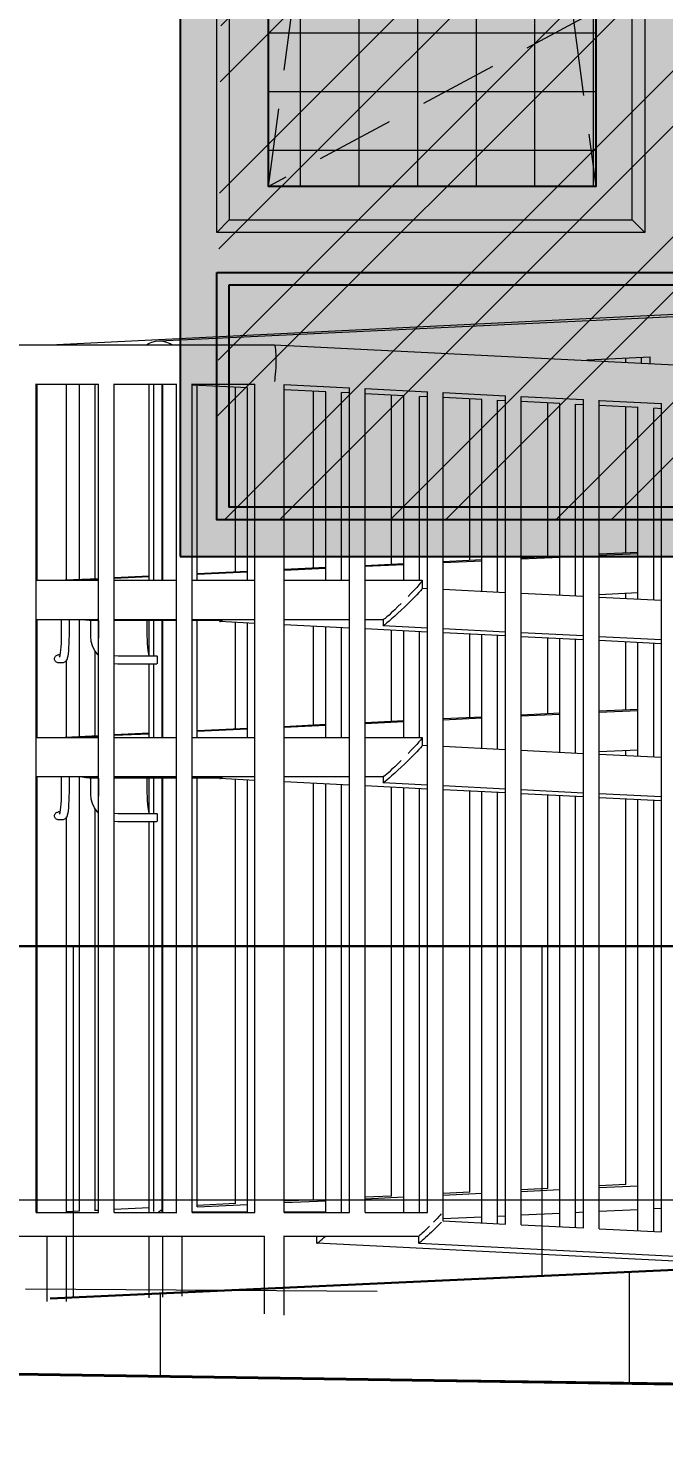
# Model space of a CAD drawing. Header units: millimetres. Extents: x -136099598 to 9192475, y 0 to 555997.
# Drawn here: x -326410 to -325597, y 288167 to 289979 of the extents above; entities that cross this region are included whole.
import ezdxf
from ezdxf import colors
from ezdxf.entities.mleader import LeaderData, LeaderLine
from ezdxf.math import Vec2, Vec3

# ---------------------------------------------------------------- set-up
doc = ezdxf.new("R2010")
doc.units = ezdxf.units.MM
doc.header["$MEASUREMENT"] = 0
doc.linetypes.add('ADSK_Скрыто', pattern=[6, 3, -3])
doc.linetypes.add('ADSK_Штриховая_ш2 п1', pattern=[3, 2, -1])
doc.layers.get('0').update_dxf_attribs({"color": 250, "lineweight": 9})
doc.layers.add('!_Окно_00_Штрих_Стекло', color=7, linetype='Continuous', lineweight=0, true_color=0x737373)
doc.layers.add('RAL 7016', color=7, linetype='Continuous', lineweight=0, true_color=0x383e42)
for name, color, linetype, lineweight in [('!_Цоколь', 7, 'Continuous', 0), ('_Скрыто_', 7, 'ADSK_Скрыто', 9), ('АР-Выноски', 5, 'Continuous', 5), ('АР_тонкая линия', 250, 'Continuous', 0), ('РАЗМЕРЫ ВНУТРЕННИЕ', 137, 'Continuous', 5), ('СТЕНЫ кирпич ЛИДЕР', 250, 'Continuous', 15)]:
    doc.layers.add(name, color=color, linetype=linetype, lineweight=lineweight)
for name, color, linetype in [('PDF _0', 7, 'Continuous'), ('PDF _PDF _0', 7, 'Continuous'), ('PDF _Текст', 7, 'Continuous'), ('Чертеж и Рисунок', 7, 'Continuous')]:
    doc.layers.add(name, color=color, linetype=linetype)
doc.styles.add('ICOCPEUR', font='isocpeur.ttf')

# ---------------------------------------------------------------- blocks, each defined once
blk = doc.blocks.new('A$C2df8baa9')
at = {"layer": '!_Окно_00_Штрих_Стекло'}
h = blk.add_hatch(color=256, dxfattribs=at)
h.dxf.hatch_style = 1
h.set_gradient(color1=(70, 92, 124), color2=(219, 225, 235), name='CURVED')
h.paths.add_polyline_path([(113, 2026.9), (532.1, 2026.9), (532.1, 473.5), (113, 473.5)])
h.paths.add_polyline_path([(1127.2, 2026.9), (708.1, 2026.9), (708.1, 473.5), (1127.2, 473.5)])
h.paths.add_polyline_path([(63, 347.5), (1177.2, 347.5), (1177.2, 63), (63, 63)])
at = {"layer": 'PDF _PDF _0', "lineweight": 0, "true_color": 0x636466}
h = blk.add_hatch(dxfattribs=at)
h.set_pattern_fill('ANSI32', color=251, scale=400)
h.set_pattern_definition([(45, (322825.64, -274423.18), (-106.066017, 106.066017), []), (45, (322896.35, -274423.18), (-106.066017, 106.066017), [])])
h.paths.add_polyline_path([(1193.2, 47), (1178, 2070.9), (63, 2069.9), (47, 47)])
h = blk.add_hatch(dxfattribs=at)
h.set_pattern_fill('ANSI37', color=251, scale=600, angle=135)
h.set_pattern_definition([(180, (113, 473.496), (-7e-15, -75), []), (270, (113, 473.496), (75, -1e-14), [])])
h.paths.add_polyline_path([(532.1, 473.5), (532.1, 2026.9), (113, 2025.9), (113, 473.5)])
at = {"layer": 'RAL 7016'}
h = blk.add_hatch(color=256, dxfattribs=at)
h.dxf.hatch_style = 1
h.paths.add_polyline_path([(0, 0), (1240.2, 0), (1240.2, 2139.9), (0, 2139.9)])
h.paths.add_polyline_path([(63, 347.5), (1177.2, 347.5), (1177.2, 63), (63, 63)], flags=16)
h.paths.add_polyline_path([(708.1, 2026.9), (1127.2, 2026.9), (1127.2, 473.5), (708.1, 473.5)], flags=16)
h.paths.add_polyline_path([(113, 2026.9), (532.1, 2026.9), (532.1, 473.5), (113, 473.5)], flags=16)
at = {"layer": 'PDF _0', "linetype": 'ADSK_Штриховая_ш2 п1', "lineweight": 0, "ltscale": 50}
for p, q in [((113, 473.5), (322.5, 2026.9)), ((322.5, 2026.9), (532.1, 473.5)), ((532.1, 697.5), (113, 473.5))]:
    blk.add_line(p, q, dxfattribs=at)
at = {"layer": 'PDF _Текст'}
for points in [[(0, 0), (1240.2, 0), (1240.2, 2139.9), (0, 2139.9)], [(113, 2026.9), (532.1, 2026.9), (532.1, 473.5), (113, 473.5)], [(47, 363.5), (1193.2, 363.5), (1193.2, 47), (47, 47)], [(63, 347.5), (1177.2, 347.5), (1177.2, 63), (63, 63)]]:
    blk.add_lwpolyline(points, close=True, dxfattribs=at)
at = {"layer": 'РАЗМЕРЫ ВНУТРЕННИЕ'}
for p, q in [((63, 430.5), (47, 414.5)), ((578.6, 430.5), (594.6, 414.5))]:
    blk.add_line(p, q, dxfattribs=at)
at = {"layer": 'РАЗМЕРЫ ВНУТРЕННИЕ', "color": 7}
blk.add_lwpolyline([(594.6, 414.5), (47, 414.5), (47, 2085.9), (594.6, 2085.9)], close=True, dxfattribs=at)
at = {"layer": 'РАЗМЕРЫ ВНУТРЕННИЕ'}
blk.add_lwpolyline([(63, 430.5), (578.6, 430.5), (578.6, 2069.9), (63, 2069.9)], close=True, dxfattribs=at)

msp = doc.modelspace()

# ---------------------------------------------------------------- hatches: boundary and pattern name
at = {"layer": '!_Цоколь', "lineweight": 0, "ltscale": 5, "true_color": 0x636466}
h = msp.add_hatch(dxfattribs=at)
h.set_pattern_fill('ANSI37', color=251, scale=4800, angle=45)
h.set_pattern_definition([(90, (541247.05, -120), (-600, 1e-13), []), (180, (541247.05, -120), (-2e-13, -600), [])])
h.paths.add_polyline_path([(-323279.2, 288804.9), (-328652, 288804.9), (-328652, 288291.7), (-328153.4, 288284.1), (-328152, 288359.9), (-326382.4, 288354.1), (-323276.4, 288497.7), (-323276.4, 288544.1)])
at = {"layer": '!_Цоколь', "lineweight": 0, "ltscale": 5, "true_color": 0xf1ece1}
h = msp.add_hatch(dxfattribs=at)
h.set_pattern_fill('ANSI37', color=254, scale=4800, angle=45)
h.set_pattern_definition([(90, (528758.5, 55.3), (-600, 1e-13), []), (180, (528758.5, 55.3), (-2e-13, -600), [])])
h.paths.add_polyline_path([(-322069.7, 288553.6), (-326287, 288358.5), (-328152.2, 288359.8), (-328153.3, 288284.1), (-326287, 288255.2), (-322070, 288201.1)])

# ---------------------------------------------------------------- linework, layer by layer
at = {"layer": '_Скрыто_', "color": 6, "ltscale": 150}
for points in [[(-356622.2, 288552.2), (-356622.2, 288552.2), (-350192, 288553.6), (-350192, 288804.9), (-320519.4, 288804.9), (-320519.5, 288553.5), (-310648.3, 288553.6), (-310648.3, 288804.5), (-294677, 288804.9), (-294677, 288553.6), (-281257, 288553.6), (-281257, 287753), (-281257, 287708.5), (-281257, 287380.4), (-302553.9, 288027), (-302564.4, 288225.7), (-350192.1, 288506), (-350192, 288243.6), (-356781.4, 288248.4), (-356782.1, 288553.6), (-356622.2, 288552.2)], [(-356795, 288245.2), (-350192, 288243.6), (-350191.6, 288503.5), (-328651.3, 288362.5), (-328652.4, 288291.8), (-322579.8, 288201.4), (-302564.4, 288225.7), (-302564.4, 288027.1), (-294677, 287913.4), (-294680.4, 287771.5), (-281257, 287443.6), (-281257, 285947), (-294677, 286299.2), (-294677, 286396.9), (-302397, 286511.1), (-302397, 286700.6), (-328812, 286645.1), (-328812, 286873.4), (-350145.2, 287071.4), (-350145.2, 286770.5), (-356624.6, 286742.5), (-356795, 286742.5), (-356795, 288245)]]:
    msp.add_lwpolyline(points, dxfattribs=at)
at = {"layer": 'АР_тонкая линия', "color": 3, "lineweight": 40, "ltscale": 100}
msp.add_line((-328652, 288291.7), (-322748.7, 288201.4), dxfattribs=at)
at = {"layer": 'СТЕНЫ кирпич ЛИДЕР', "lineweight": 30, "ltscale": 100}
for p, q in [((-328652, 288804.9), (-320519.4, 288804.9)), ((-326382.4, 288354.1), (-322660.7, 288526.2))]:
    msp.add_line(p, q, dxfattribs=at)
at = {"layer": 'Чертеж и Рисунок', "color": 0, "linetype": 'Continuous', "lineweight": 15}
for p, q in [((-322466.4, 289765.3), (-326373.7, 289574.5)), ((-326243, 289579.3), (-322335.6, 289765.3)), ((-327554.3, 289574.5), (-326095.6, 289574.5)), ((-326258.9, 289574.5), (-326256.6, 289576)), ((-326256.6, 289576), (-326252.3, 289577.8)), ((-326252.3, 289577.8), (-326247.7, 289579)), ((-326247.7, 289579), (-326243, 289579.3)), ((-326243, 289579.3), (-326238.2, 289579)), ((-326238.2, 289579), (-326233.5, 289577.8)), ((-326233.5, 289577.8), (-326229, 289576)), ((-326226.1, 289574.5), (-326229, 289576)), ((-326095.6, 289574.5), (-326095.1, 289574.1)), ((-326095.6, 289574.5), (-324272.2, 289482.8)), ((-326095.1, 289574.1), (-326094.7, 289572.9)), ((-326094.7, 289572.9), (-326094.3, 289571.1)), ((-326094.3, 289571.1), (-326094, 289568.6)), ((-326094, 289568.6), (-326093.8, 289565.5)), ((-326093.8, 289565.5), (-326093.6, 289561.9)), ((-326093.6, 289561.9), (-326093.5, 289557.9)), ((-326093.5, 289553.7), (-326093.6, 289549.3)), ((-326093.5, 289557.9), (-326093.5, 289553.7)), ((-325694.6, 289555.2), (-325614.7, 289559)), ((-325694.6, 289554.3), (-325694.6, 289555.4)), ((-325645.6, 289551.8), (-325645.6, 289557.6)), ((-325625.5, 289550.8), (-325625.5, 289558.5)), ((-325614.7, 289550.3), (-325614.7, 289559)), ((-326094.6, 289533.2), (-326095, 289530.1)), ((-326094.2, 289536.8), (-326094.6, 289533.2)), ((-326093.9, 289540.8), (-326094.2, 289536.8)), ((-326093.7, 289545), (-326093.9, 289540.8)), ((-326093.6, 289549.3), (-326093.7, 289545)), ((-326400.3, 288464.2), (-326400.3, 289524.4)), ((-326400.3, 289524.2), (-326320.4, 289524.2)), ((-326398.8, 289273.1), (-326398.8, 289524.2)), ((-326361.2, 289273.2), (-326361.2, 289524.2)), ((-326344.9, 289274), (-326344.9, 289524.2)), ((-326324.9, 289275), (-326324.9, 289524.2)), ((-326320.4, 288464.4), (-326320.4, 289524.2)), ((-326300.3, 288464.2), (-326300.3, 289524.4)), ((-326300.3, 289524.2), (-326220.4, 289524.2)), ((-326255.5, 289273.1), (-326255.5, 289524.2)), ((-326249.6, 289273.1), (-326249.6, 289524.2)), ((-326239.1, 289273.1), (-326239.1, 289524.2)), ((-326238.3, 289273.1), (-326238.3, 289524.2)), ((-326220.5, 288464.4), (-326220.5, 289524.2)), ((-326200.4, 288464.2), (-326200.4, 289524.4)), ((-326200.4, 289524.2), (-326120.5, 289524.2)), ((-326129.6, 289519.3), (-326200.4, 289522.9)), ((-326194.1, 289273.1), (-326194.1, 289522.6)), ((-326145.1, 289283.7), (-326145.1, 289520.1)), ((-326129.6, 289273.1), (-326129.6, 289519.3)), ((-326120.6, 288464.4), (-326120.6, 289524.2)), ((-326095, 289530.1), (-326095.4, 289527.6)), ((-326083, 288464.2), (-326083, 289523.7)), ((-326083, 289523.5), (-325999.4, 289519.3)), ((-326029.7, 289514.3), (-326083, 289517)), ((-326045.2, 289288.6), (-326045.2, 289515.1)), ((-326029.7, 289273.1), (-326029.7, 289514.3)), ((-325999.4, 288464.4), (-325999.4, 289519.3)), ((-325979.4, 288464.2), (-325979.4, 289518.5)), ((-325979.4, 289518.3), (-325899.5, 289514.3)), ((-325899.5, 288464.4), (-325899.5, 289514.3)), ((-326009.7, 289273.1), (-326009.7, 289513.4)), ((-325999.4, 289512.8), (-326009.7, 289513.3)), ((-325929.8, 289509.3), (-325979.4, 289511.8)), ((-325945.3, 289293.5), (-325945.3, 289510.1)), ((-325929.8, 289273.1), (-325929.8, 289509.3)), ((-325909.7, 289273.1), (-325909.7, 289508.4)), ((-325899.5, 289507.8), (-325909.7, 289508.3)), ((-325879.5, 288453.4), (-325879.5, 289513.5)), ((-325879.5, 289513.3), (-325799.6, 289509.3)), ((-325829.9, 289504.3), (-325879.5, 289506.8)), ((-325845.4, 289298.4), (-325845.4, 289505.1)), ((-325829.9, 289259.2), (-325829.9, 289504.3)), ((-325809.8, 289258.2), (-325809.8, 289503.4)), ((-325799.6, 289502.8), (-325809.8, 289503.3)), ((-325799.6, 288449.5), (-325799.6, 289509.3)), ((-325779.6, 288448.4), (-325779.6, 289508.4)), ((-325779.6, 289508.3), (-325699.7, 289504.3)), ((-325730, 289499.3), (-325779.6, 289501.7)), ((-325745.5, 289303.3), (-325745.5, 289500)), ((-325730, 289254.2), (-325730, 289499.3)), ((-325709.9, 289253.2), (-325709.9, 289498.4)), ((-325699.7, 289497.7), (-325709.9, 289498.2)), ((-325699.7, 288444.5), (-325699.7, 289504.3)), ((-325679.7, 288443.3), (-325679.7, 289503.4)), ((-325679.7, 289503.3), (-325599.8, 289499.2)), ((-325630, 289494.2), (-325679.7, 289496.7)), ((-325599.8, 288439.5), (-325599.8, 289499.2)), ((-325645.6, 289308.1), (-325645.6, 289495)), ((-325630.1, 289249.2), (-325630.1, 289494.2)), ((-325610, 289248.1), (-325610, 289493.3)), ((-325599.8, 289492.7), (-325610, 289493.2)), ((-325829.9, 289299.1), (-325879.5, 289296.7)), ((-325879.5, 289295.8), (-325829.9, 289298.1)), ((-325730, 289304), (-325779.6, 289301.6)), ((-325779.6, 289300.5), (-325730, 289302.9)), ((-325630.1, 289308.9), (-325679.7, 289306.5)), ((-325679.7, 289305.3), (-325630.1, 289307.6)), ((-326255.5, 289278.3), (-326300.3, 289276.2)), ((-326129.6, 289284.5), (-326194.1, 289281.3)), ((-326194.1, 289280.8), (-326129.6, 289283.9)), ((-326029.7, 289289.4), (-326083, 289286.8)), ((-326083, 289286.1), (-326029.7, 289288.6)), ((-325929.8, 289294.3), (-325979.4, 289291.8)), ((-325979.4, 289291), (-325929.8, 289293.4)), ((-326400.3, 289273.1), (-326320.4, 289273.1)), ((-326320.4, 289275.2), (-326363.2, 289273.1)), ((-326354.9, 289273.1), (-326353.4, 289273.2)), ((-326353.4, 289273.2), (-326320.4, 289274.8)), ((-326334.3, 289273.2), (-326353.4, 289273.2)), ((-326335.7, 289273.1), (-326334.3, 289273.2)), ((-326334.3, 289273.2), (-326332.9, 289273.1)), ((-326300.3, 289275.7), (-326255.5, 289277.9)), ((-326300.3, 289273.1), (-326220.5, 289273.1)), ((-326200.4, 289273.1), (-326120.6, 289273.1)), ((-326083, 289273.1), (-325999.4, 289273.1)), ((-325979.4, 289273.1), (-325906.2, 289273.1)), ((-325916.5, 289260.5), (-325920.2, 289256.6)), ((-325913.2, 289264.1), (-325916.5, 289260.5)), ((-325910.4, 289267.2), (-325913.2, 289264.1)), ((-325908.3, 289269.7), (-325910.4, 289267.2)), ((-325906.8, 289271.6), (-325908.3, 289269.7)), ((-325906.8, 289261.6), (-325908.3, 289259.8)), ((-325906.2, 289272.7), (-325906.8, 289271.6)), ((-325906.2, 289262.7), (-325906.8, 289261.6)), ((-325906.2, 289273.1), (-325906.2, 289272.7)), ((-325906.2, 289272.7), (-325906.2, 289262.7)), ((-325906.2, 289263), (-325899.5, 289262.7)), ((-325879.5, 289261.7), (-325799.6, 289257.7)), ((-325933, 289243.6), (-325937.3, 289239.4)), ((-325924.3, 289243.3), (-325928.6, 289239.1)), ((-325920.2, 289256.6), (-325924.3, 289252.3)), ((-325920.2, 289247.3), (-325924.3, 289243.3)), ((-325916.5, 289251.1), (-325920.2, 289247.3)), ((-325913.2, 289254.5), (-325916.5, 289251.1)), ((-325910.4, 289257.4), (-325913.2, 289254.5)), ((-325908.3, 289259.8), (-325910.4, 289257.4)), ((-325779.6, 289256.7), (-325699.7, 289252.7)), ((-325679.7, 289255), (-325630.1, 289257.4)), ((-325679.7, 289251.6), (-325599.8, 289247.6)), ((-325645.6, 289249.9), (-325645.6, 289256.6)), ((-325953.8, 289224.4), (-325955.4, 289223.2)), ((-325951.5, 289226.2), (-325953.8, 289224.4)), ((-325948.7, 289228.7), (-325951.5, 289226.2)), ((-325945.3, 289231.8), (-325948.7, 289228.7)), ((-325941.4, 289235.4), (-325945.3, 289231.8)), ((-325941.4, 289227.2), (-325945.3, 289223.8)), ((-325937.3, 289239.4), (-325941.4, 289235.4)), ((-325937.3, 289231), (-325941.4, 289227.2)), ((-325933, 289235), (-325937.3, 289231)), ((-325928.6, 289239.1), (-325933, 289235)), ((-326400.3, 289222.9), (-326320.4, 289222.9)), ((-326398.8, 289072.2), (-326398.8, 289222.9)), ((-326368.3, 289222.9), (-326368.3, 289202.8)), ((-326358.2, 289222.9), (-326358.2, 289202.7)), ((-326344.9, 289073.1), (-326344.9, 289222.9)), ((-326336.6, 289222), (-326339.7, 289222.9)), ((-326332.2, 289221.6), (-326336.6, 289222)), ((-326330.7, 289221.6), (-326332.2, 289221.6)), ((-326330.7, 289221.6), (-326330.7, 289201.3)), ((-326330.5, 289221.6), (-326330.6, 289221.6)), ((-326330.2, 289221.6), (-326330.5, 289221.6)), ((-326329.7, 289221.6), (-326330.2, 289221.6)), ((-326329.1, 289221.6), (-326329.7, 289221.6)), ((-326328.5, 289221.6), (-326329.1, 289221.6)), ((-326327.7, 289221.6), (-326328.5, 289221.6)), ((-326326.9, 289221.6), (-326327.7, 289221.6)), ((-326326, 289221.6), (-326326.9, 289221.6)), ((-326325.1, 289221.6), (-326326, 289221.6)), ((-326320.4, 289221.6), (-326325.1, 289221.6)), ((-326320.4, 289222.4), (-326321.8, 289222.9)), ((-326320.6, 289221.6), (-326320.6, 289201.8)), ((-326300.3, 289222.9), (-326220.5, 289222.9)), ((-326220.5, 289221.6), (-326300.3, 289221.6)), ((-326258.5, 289221.6), (-326258.5, 289207.5)), ((-326258.5, 289207.5), (-326258.4, 289202.2)), ((-326255.5, 289176.4), (-326255.5, 289221.6)), ((-326249.6, 289176.4), (-326249.6, 289221.6)), ((-326239.1, 289072.2), (-326239.1, 289221.6)), ((-326238.3, 289072.2), (-326238.3, 289221.6)), ((-326200.4, 289222.9), (-326120.6, 289222.9)), ((-326165.3, 289221.6), (-326200.4, 289221.6)), ((-326194.1, 289072.2), (-326194.1, 289221.6)), ((-326165.4, 289220.6), (-326165.4, 289221.6)), ((-326165.4, 289220.6), (-326165.3, 289220.3)), ((-326165.3, 289221.6), (-326164.5, 289222)), ((-326165.3, 289220.3), (-326164.5, 289220.6)), ((-326120.6, 289218), (-326165.3, 289220.3)), ((-326164.5, 289222), (-326163.3, 289222.9)), ((-326164.5, 289220.6), (-326162.9, 289221.7)), ((-326162.9, 289221.7), (-326161.4, 289222.9)), ((-326145.1, 289082.8), (-326145.1, 289219.3)), ((-326129.6, 289072.2), (-326129.6, 289218.5)), ((-326083, 289222.9), (-325999.4, 289222.9)), ((-325999.4, 289211.9), (-326083, 289216.1)), ((-326045.2, 289087.7), (-326045.2, 289214.2)), ((-326029.7, 289072.2), (-326029.7, 289213.5)), ((-326009.7, 289072.2), (-326009.7, 289212.5)), ((-325979.4, 289222.9), (-325956.2, 289222.9)), ((-325899.5, 289206.9), (-325979.4, 289210.9)), ((-325956.3, 289222.9), (-325956.3, 289215.6)), ((-325956.2, 289215.3), (-325956.3, 289215.6)), ((-325955.4, 289223.2), (-325956.2, 289222.9)), ((-325955.4, 289215.6), (-325956.2, 289215.3)), ((-325956.2, 289215.3), (-325899.5, 289212.4)), ((-325953.8, 289216.7), (-325955.4, 289215.6)), ((-325951.5, 289218.5), (-325953.8, 289216.7)), ((-325948.7, 289220.8), (-325951.5, 289218.5)), ((-325945.3, 289223.8), (-325948.7, 289220.8)), ((-325945.3, 289092.6), (-325945.3, 289209.2)), ((-325929.8, 289072.2), (-325929.8, 289208.4)), ((-325909.7, 289072.2), (-325909.7, 289207.4)), ((-325879.5, 289211.4), (-325799.6, 289207.4)), ((-325799.6, 289201.9), (-325879.5, 289205.9)), ((-325779.6, 289206.4), (-325699.7, 289202.4)), ((-326368.7, 289188.1), (-326369, 289183.9)), ((-326368.4, 289192.8), (-326368.7, 289188.1)), ((-326368.3, 289197.7), (-326368.4, 289192.8)), ((-326368.3, 289202.8), (-326368.3, 289197.7)), ((-326358.4, 289192.2), (-326358.7, 289187.3)), ((-326358.3, 289197.4), (-326358.4, 289192.2)), ((-326358.2, 289202.7), (-326358.3, 289197.4)), ((-326330.7, 289201.3), (-326330.2, 289195.4)), ((-326330.2, 289195.4), (-326328.6, 289189.5)), ((-326328.6, 289189.5), (-326326, 289184)), ((-326320.6, 289201.8), (-326320.4, 289198.9)), ((-326258.4, 289202.2), (-326258.3, 289197)), ((-326258.3, 289197), (-326258, 289192.1)), ((-326258, 289192.1), (-326257.7, 289187.6)), ((-325845.4, 289097.5), (-325845.4, 289204.2)), ((-325829.9, 289058.3), (-325829.9, 289203.4)), ((-325809.8, 289057.3), (-325809.8, 289202.4)), ((-325699.7, 289196.9), (-325779.6, 289200.9)), ((-325745.5, 289102.3), (-325745.5, 289199.2)), ((-325730, 289053.3), (-325730, 289198.4)), ((-325709.9, 289052.2), (-325709.9, 289197.4)), ((-325679.7, 289201.4), (-325599.8, 289197.3)), ((-325599.8, 289191.8), (-325679.7, 289195.9)), ((-325645.6, 289107.2), (-325645.6, 289194.1)), ((-325630.1, 289048.2), (-325630.1, 289193.4)), ((-325610, 289047.2), (-325610, 289192.4)), ((-326376.6, 289173.5), (-326376.3, 289174.3)), ((-326376.6, 289172.6), (-326376.6, 289173.5)), ((-326376.6, 289171.7), (-326376.6, 289172.6)), ((-326376.3, 289170.9), (-326376.6, 289171.7)), ((-326376.3, 289174.3), (-326376, 289175.1)), ((-326376, 289170.1), (-326376.3, 289170.9)), ((-326376, 289175.1), (-326375.5, 289175.9)), ((-326375.5, 289169.4), (-326376, 289170.1)), ((-326375.5, 289175.9), (-326374.9, 289176.5)), ((-326374.9, 289176.5), (-326374.1, 289177)), ((-326374.1, 289177), (-326373.4, 289177.3)), ((-326373.4, 289177.3), (-326372.5, 289177.6)), ((-326372.5, 289177.6), (-326371.6, 289177.6)), ((-326369.8, 289177.6), (-326371.6, 289177.6)), ((-326370.1, 289176), (-326370.6, 289174.8)), ((-326369.8, 289177.4), (-326370.3, 289175.3)), ((-326369.3, 289180.3), (-326369.8, 289177.4)), ((-326369, 289183.9), (-326369.3, 289180.3)), ((-326362, 289169.9), (-326362.6, 289169.3)), ((-326361.5, 289170.6), (-326362, 289169.9)), ((-326361.1, 289171.4), (-326361.5, 289170.6)), ((-326361.2, 289072.3), (-326361.2, 289171.2)), ((-326360.6, 289172.8), (-326361.1, 289171.4)), ((-326360.4, 289173.6), (-326360.6, 289172.8)), ((-326359.9, 289175.9), (-326360.4, 289173.6)), ((-326359.4, 289179), (-326359.9, 289175.9)), ((-326359, 289182.8), (-326359.4, 289179)), ((-326358.7, 289187.3), (-326359, 289182.8)), ((-326326, 289183.9), (-326322.5, 289178.9)), ((-326324.9, 289074), (-326324.9, 289182.4)), ((-326322.5, 289178.9), (-326320.4, 289176.8)), ((-326300.3, 289176.9), (-326300, 289176.8)), ((-326300, 289176.8), (-326295.5, 289176.4)), ((-326295.5, 289176.4), (-326245.7, 289176.4)), ((-326257.7, 289187.6), (-326257.3, 289183.8)), ((-326257.3, 289183.8), (-326256.9, 289180.7)), ((-326256.9, 289180.7), (-326256.3, 289178.4)), ((-326256.3, 289178.4), (-326256.2, 289177.6)), ((-326256.2, 289177.6), (-326255.7, 289176.4)), ((-326245.7, 289176.4), (-326245.6, 289176.3)), ((-326245.6, 289176.3), (-326245.5, 289176.1)), ((-326245.5, 289176.1), (-326245.5, 289175.8)), ((-326245.5, 289175.8), (-326245.4, 289175.2)), ((-326245.4, 289175.2), (-326245.3, 289174.6)), ((-326245.3, 289174.6), (-326245.3, 289173.9)), ((-326245.3, 289173.9), (-326245.2, 289173.1)), ((-326245.2, 289169.7), (-326245.3, 289168.9)), ((-326245.2, 289173.1), (-326245.2, 289172.3)), ((-326245.2, 289172.3), (-326245.2, 289171.4)), ((-326245.2, 289171.4), (-326245.2, 289170.5)), ((-326245.2, 289170.5), (-326245.2, 289169.7)), ((-326374.9, 289168.8), (-326375.5, 289169.4)), ((-326374.1, 289168.3), (-326374.9, 289168.8)), ((-326373.4, 289167.9), (-326374.1, 289168.3)), ((-326372.5, 289167.7), (-326373.4, 289167.9)), ((-326371.6, 289167.6), (-326372.5, 289167.7)), ((-326366.4, 289167.6), (-326371.6, 289167.6)), ((-326365.5, 289167.7), (-326366.4, 289167.6)), ((-326364.7, 289167.9), (-326365.5, 289167.7)), ((-326363.9, 289168.3), (-326364.7, 289167.9)), ((-326363.2, 289168.8), (-326363.9, 289168.3)), ((-326362.6, 289169.3), (-326363.2, 289168.8)), ((-326300.3, 289166.8), (-326295.9, 289166.4)), ((-326295.9, 289166.4), (-326245.7, 289166.4)), ((-326255.5, 289072.2), (-326255.5, 289166.4)), ((-326249.6, 289072.2), (-326249.6, 289166.4)), ((-326245.6, 289166.5), (-326245.7, 289166.4)), ((-326245.5, 289166.7), (-326245.6, 289166.5)), ((-326245.4, 289167.6), (-326245.5, 289167.1)), ((-326245.5, 289167.1), (-326245.5, 289166.7)), ((-326245.3, 289168.2), (-326245.4, 289167.6)), ((-326245.3, 289168.9), (-326245.3, 289168.2)), ((-325829.9, 289098.2), (-325879.5, 289095.8)), ((-325879.5, 289094.8), (-325829.9, 289097.2)), ((-325730, 289103.1), (-325779.6, 289100.7)), ((-325779.6, 289099.6), (-325730, 289102)), ((-325630.1, 289108), (-325679.7, 289105.6)), ((-325679.7, 289104.4), (-325630.1, 289106.7)), ((-326129.6, 289083.6), (-326194.1, 289080.4)), ((-326194.1, 289079.9), (-326129.6, 289082.9)), ((-326029.7, 289088.5), (-326083, 289085.8)), ((-326083, 289085.2), (-326029.7, 289087.7)), ((-325929.8, 289093.3), (-325979.4, 289090.9)), ((-325979.4, 289090.1), (-325929.8, 289092.4)), ((-326400.3, 289072.2), (-326320.4, 289072.2)), ((-326320.4, 289074.3), (-326363.2, 289072.2)), ((-326354.9, 289072.2), (-326353.4, 289072.3)), ((-326353.4, 289072.3), (-326320.4, 289073.9)), ((-326334.3, 289072.3), (-326353.4, 289072.3)), ((-326335.7, 289072.2), (-326334.3, 289072.3)), ((-326334.3, 289072.3), (-326332.9, 289072.2)), ((-326255.5, 289077.4), (-326300.3, 289075.2)), ((-326300.3, 289074.8), (-326255.5, 289076.9)), ((-326300.3, 289072.2), (-326220.5, 289072.2)), ((-326200.4, 289072.2), (-326120.6, 289072.2)), ((-326083, 289072.2), (-325999.4, 289072.2)), ((-325979.4, 289072.2), (-325906.2, 289072.2)), ((-325913.2, 289063.2), (-325916.5, 289059.6)), ((-325910.4, 289066.3), (-325913.2, 289063.2)), ((-325908.3, 289068.8), (-325910.4, 289066.3)), ((-325906.8, 289070.6), (-325908.3, 289068.8)), ((-325906.2, 289071.8), (-325906.8, 289070.6)), ((-325906.2, 289061.8), (-325906.8, 289060.7)), ((-325906.2, 289072.2), (-325906.2, 289071.8)), ((-325906.2, 289071.8), (-325906.2, 289061.8)), ((-325906.2, 289062.1), (-325899.5, 289061.8)), ((-325920.2, 289055.6), (-325924.3, 289051.4)), ((-325920.2, 289046.4), (-325924.3, 289042.4)), ((-325916.5, 289059.6), (-325920.2, 289055.6)), ((-325916.5, 289050.2), (-325920.2, 289046.4)), ((-325913.2, 289053.6), (-325916.5, 289050.2)), ((-325910.4, 289056.5), (-325913.2, 289053.6)), ((-325908.3, 289058.9), (-325910.4, 289056.5)), ((-325906.8, 289060.7), (-325908.3, 289058.9)), ((-325879.5, 289060.8), (-325799.6, 289056.8)), ((-325779.6, 289055.7), (-325699.7, 289051.7)), ((-325679.7, 289054.1), (-325630.1, 289056.4)), ((-325679.7, 289050.7), (-325599.8, 289046.7)), ((-325645.6, 289049), (-325645.6, 289055.7)), ((-325951.5, 289025.3), (-325953.8, 289023.4)), ((-325948.7, 289027.8), (-325951.5, 289025.3)), ((-325945.3, 289030.9), (-325948.7, 289027.8)), ((-325941.4, 289034.5), (-325945.3, 289030.9)), ((-325941.4, 289026.3), (-325945.3, 289022.9)), ((-325937.3, 289038.5), (-325941.4, 289034.5)), ((-325937.3, 289030.1), (-325941.4, 289026.3)), ((-325933, 289042.7), (-325937.3, 289038.5)), ((-325933, 289034.1), (-325937.3, 289030.1)), ((-325928.6, 289038.2), (-325933, 289034.1)), ((-325924.3, 289042.4), (-325928.6, 289038.2)), ((-326400.3, 289021.9), (-326320.4, 289021.9)), ((-326398.8, 288464.4), (-326398.8, 289021.9)), ((-326368.3, 289021.9), (-326368.3, 289001.9)), ((-326358.2, 289021.9), (-326358.2, 289001.8)), ((-326344.9, 288465.8), (-326344.9, 289021.9)), ((-326340.8, 289021.4), (-326341.9, 289021.9)), ((-326336.6, 289020.3), (-326340.8, 289021.4)), ((-326332.2, 289019.9), (-326336.6, 289020.3)), ((-326330.7, 289019.9), (-326332.2, 289019.9)), ((-326330.7, 289019.9), (-326330.7, 288999.6)), ((-326330.5, 289019.9), (-326330.6, 289019.9)), ((-326330.2, 289019.9), (-326330.5, 289019.9)), ((-326329.7, 289019.9), (-326330.2, 289019.9)), ((-326329.1, 289019.9), (-326329.7, 289019.9)), ((-326328.5, 289019.9), (-326329.1, 289019.9)), ((-326327.7, 289019.9), (-326328.5, 289019.9)), ((-326326.9, 289019.9), (-326327.7, 289019.9)), ((-326326, 289019.9), (-326326.9, 289019.9)), ((-326325.1, 289019.9), (-326326, 289019.9)), ((-326320.4, 289019.9), (-326325.1, 289019.9)), ((-326322.8, 289021.4), (-326323.8, 289021.9)), ((-326320.4, 289020.7), (-326322.8, 289021.4)), ((-326320.6, 289019.9), (-326320.6, 289000)), ((-326300.3, 289021.9), (-326220.5, 289021.9)), ((-326220.5, 289019.9), (-326300.3, 289019.9)), ((-326258.5, 289019.9), (-326258.5, 289006.6)), ((-326258.5, 289006.6), (-326258.4, 289001.3)), ((-326255.5, 288974.7), (-326255.5, 289019.9)), ((-326249.6, 288974.7), (-326249.6, 289019.9)), ((-326239.1, 288464.4), (-326239.1, 289019.9)), ((-326238.3, 288464.4), (-326238.3, 289019.9)), ((-326200.4, 289021.9), (-326120.6, 289021.9)), ((-326165.3, 289019.9), (-326200.4, 289019.9)), ((-326194.1, 288471.4), (-326194.1, 289019.9)), ((-326165.4, 289019.7), (-326165.4, 289019.9)), ((-326165.4, 289019.7), (-326165.3, 289019.4)), ((-326165.3, 289019.9), (-326164.5, 289020.3)), ((-326165.3, 289019.4), (-326164.5, 289019.7)), ((-326120.6, 289017.1), (-326165.3, 289019.4)), ((-326164.5, 289020.3), (-326162.9, 289021.4)), ((-326164.5, 289019.7), (-326162.9, 289020.8)), ((-326162.9, 289021.4), (-326162.3, 289021.9)), ((-326162.9, 289020.8), (-326161.4, 289021.9)), ((-326145.1, 288475.6), (-326145.1, 289018.3)), ((-326129.6, 288464.7), (-326129.6, 289017.6)), ((-326083, 289021.9), (-325999.4, 289021.9)), ((-325999.4, 289011), (-326083, 289015.2)), ((-326045.2, 288480.4), (-326045.2, 289013.3)), ((-326029.7, 288464.7), (-326029.7, 289012.5)), ((-326009.7, 288464.4), (-326009.7, 289011.5)), ((-325979.4, 289021.9), (-325956.2, 289021.9)), ((-325899.5, 289006), (-325979.4, 289010)), ((-325956.3, 289021.9), (-325956.3, 289014.7)), ((-325956.2, 289014.3), (-325956.3, 289014.7)), ((-325955.4, 289022.3), (-325956.2, 289021.9)), ((-325955.4, 289014.7), (-325956.2, 289014.3)), ((-325956.2, 289014.3), (-325899.5, 289011.5)), ((-325953.8, 289023.4), (-325955.4, 289022.3)), ((-325953.8, 289015.8), (-325955.4, 289014.7)), ((-325951.5, 289017.5), (-325953.8, 289015.8)), ((-325948.7, 289019.9), (-325951.5, 289017.5)), ((-325945.3, 289022.9), (-325948.7, 289019.9)), ((-325945.3, 288485.3), (-325945.3, 289008.3)), ((-325929.8, 288464.4), (-325929.8, 289007.5)), ((-325909.7, 288464.4), (-325909.7, 289006.5)), ((-325879.5, 289010.5), (-325799.6, 289006.5)), ((-326368.4, 288991.8), (-326368.7, 288987.2)), ((-326368.3, 288996.8), (-326368.4, 288991.8)), ((-326368.3, 289001.9), (-326368.3, 288996.8)), ((-326358.4, 288991.2), (-326358.7, 288986.3)), ((-326358.3, 288996.5), (-326358.4, 288991.2)), ((-326358.2, 289001.8), (-326358.3, 288996.5)), ((-326330.7, 288999.6), (-326330.2, 288993.7)), ((-326330.2, 288993.7), (-326328.6, 288987.8)), ((-326320.6, 289000), (-326320.4, 288997.1)), ((-326258.4, 289001.3), (-326258.3, 288996.1)), ((-326258.3, 288996.1), (-326258, 288991.2)), ((-326258, 288991.2), (-326257.7, 288986.7)), ((-325799.6, 289001), (-325879.5, 289005)), ((-325845.4, 288490.2), (-325845.4, 289003.3)), ((-325829.9, 288451), (-325829.9, 289002.5)), ((-325809.8, 288450), (-325809.8, 289001.5)), ((-325779.6, 289005.5), (-325699.7, 289001.4)), ((-325699.7, 288995.9), (-325779.6, 289000)), ((-325745.5, 288495.1), (-325745.5, 288998.3)), ((-325730, 288446), (-325730, 288997.5)), ((-325709.9, 288445), (-325709.9, 288996.5)), ((-325679.7, 289000.4), (-325599.8, 288996.4)), ((-325599.8, 288990.9), (-325679.7, 288994.9)), ((-325645.6, 288500), (-325645.6, 288993.2)), ((-325630.1, 288441), (-325630.1, 288992.4)), ((-325610, 288440), (-325610, 288991.4)), ((-326376.6, 288972.6), (-326376.3, 288973.4)), ((-326376.6, 288971.7), (-326376.6, 288972.6)), ((-326376.6, 288970.8), (-326376.6, 288971.7)), ((-326376.3, 288970), (-326376.6, 288970.8)), ((-326376.3, 288973.4), (-326376, 288974.2)), ((-326376, 288974.2), (-326375.5, 288974.9)), ((-326375.5, 288974.9), (-326374.9, 288975.5)), ((-326374.9, 288975.5), (-326374.1, 288976.1)), ((-326374.1, 288976.1), (-326373.4, 288976.4)), ((-326373.4, 288976.4), (-326372.5, 288976.6)), ((-326372.5, 288976.6), (-326371.6, 288976.7)), ((-326369.8, 288976.7), (-326371.6, 288976.7)), ((-326370.1, 288975), (-326370.6, 288973.9)), ((-326369.8, 288976.5), (-326370.3, 288974.3)), ((-326369.3, 288979.4), (-326369.8, 288976.5)), ((-326369, 288983), (-326369.3, 288979.4)), ((-326368.7, 288987.2), (-326369, 288983)), ((-326361.1, 288970.5), (-326361.5, 288969.7)), ((-326361.2, 288464.8), (-326361.2, 288970.3)), ((-326360.6, 288971.9), (-326361.1, 288970.5)), ((-326360.4, 288972.7), (-326360.6, 288971.9)), ((-326359.9, 288975), (-326360.4, 288972.7)), ((-326359.4, 288978.1), (-326359.9, 288975)), ((-326359, 288981.9), (-326359.4, 288978.1)), ((-326358.7, 288986.3), (-326359, 288981.9)), ((-326328.6, 288987.8), (-326326, 288982.3)), ((-326326, 288982.2), (-326322.5, 288977.2)), ((-326324.9, 288466.6), (-326324.9, 288980.7)), ((-326322.5, 288977.2), (-326320.4, 288975.1)), ((-326300.3, 288975.2), (-326300, 288975.1)), ((-326300, 288975.1), (-326295.5, 288974.7)), ((-326295.5, 288974.7), (-326245.7, 288974.7)), ((-326257.7, 288986.7), (-326257.3, 288982.9)), ((-326257.3, 288982.9), (-326256.9, 288979.8)), ((-326256.9, 288979.8), (-326256.3, 288977.5)), ((-326256.3, 288977.5), (-326256.2, 288976.7)), ((-326256.2, 288976.7), (-326255.6, 288975.3)), ((-326255.6, 288975.3), (-326255.5, 288975.1)), ((-326245.7, 288974.7), (-326245.6, 288974.6)), ((-326245.6, 288974.6), (-326245.5, 288974.4)), ((-326245.5, 288974.4), (-326245.5, 288974)), ((-326245.5, 288974), (-326245.4, 288973.5)), ((-326245.4, 288973.5), (-326245.3, 288972.9)), ((-326245.3, 288972.9), (-326245.3, 288972.2)), ((-326245.3, 288972.2), (-326245.2, 288971.4)), ((-326245.2, 288971.4), (-326245.2, 288970.5)), ((-326245.2, 288970.5), (-326245.2, 288969.7)), ((-326376, 288969.2), (-326376.3, 288970)), ((-326375.5, 288968.5), (-326376, 288969.2)), ((-326374.9, 288967.9), (-326375.5, 288968.5)), ((-326374.1, 288967.4), (-326374.9, 288967.9)), ((-326373.4, 288967), (-326374.1, 288967.4)), ((-326372.5, 288966.8), (-326373.4, 288967)), ((-326371.6, 288966.7), (-326372.5, 288966.8)), ((-326366.4, 288966.7), (-326371.6, 288966.7)), ((-326365.5, 288966.8), (-326366.4, 288966.7)), ((-326364.7, 288967), (-326365.5, 288966.8)), ((-326363.9, 288967.4), (-326364.7, 288967)), ((-326363.2, 288967.9), (-326363.9, 288967.4)), ((-326362.6, 288968.4), (-326363.2, 288967.9)), ((-326362, 288969), (-326362.6, 288968.4)), ((-326361.5, 288969.7), (-326362, 288969)), ((-326300.3, 288965), (-326295.9, 288964.6)), ((-326295.9, 288964.6), (-326245.7, 288964.6)), ((-326255.5, 288464.4), (-326255.5, 288964.6)), ((-326249.6, 288465.7), (-326249.6, 288964.6)), ((-326245.6, 288964.7), (-326245.7, 288964.6)), ((-326245.5, 288964.9), (-326245.6, 288964.7)), ((-326245.4, 288965.8), (-326245.5, 288965.3)), ((-326245.5, 288965.3), (-326245.5, 288964.9)), ((-326245.3, 288966.4), (-326245.4, 288965.8)), ((-326245.2, 288967.9), (-326245.3, 288967.2)), ((-326245.3, 288967.2), (-326245.3, 288966.4)), ((-326245.2, 288969.7), (-326245.2, 288968.8)), ((-326245.2, 288968.8), (-326245.2, 288967.9)), ((-325645.5, 288500), (-325679.7, 288498.3)), ((-325945.3, 288485.3), (-325979.4, 288483.7)), ((-325979.4, 288481.8), (-325929.8, 288484.2)), ((-325845.4, 288490.2), (-325879.5, 288488.5)), ((-325879.5, 288486.6), (-325829.9, 288488.9)), ((-325745.4, 288495.1), (-325779.6, 288493.4)), ((-325779.6, 288491.3), (-325730, 288493.7)), ((-325679.7, 288496.1), (-325630.1, 288498.4)), ((-326400.3, 288464.4), (-326320.4, 288464.4)), ((-326344.9, 288465.8), (-326361.2, 288465)), ((-326320.4, 288467), (-326324.9, 288466.8)), ((-326255.5, 288470.2), (-326300.3, 288468)), ((-326300.3, 288464.4), (-326220.4, 288464.4)), ((-326244.3, 288464.4), (-326242.8, 288465.7)), ((-326242.8, 288465.7), (-326240.5, 288467.2)), ((-326240.5, 288467.2), (-326239.1, 288467.8)), ((-326129.6, 288464.7), (-326200.4, 288464.7)), ((-326200.4, 288464.4), (-326120.5, 288464.4)), ((-326145.1, 288475.6), (-326194.1, 288473.2)), ((-326194.1, 288471.6), (-326129.6, 288474.7)), ((-326045.2, 288480.4), (-326083, 288478.6)), ((-326083, 288476.9), (-326029.7, 288479.4)), ((-326029.7, 288464.7), (-326083, 288464.7)), ((-326083, 288464.4), (-325999.4, 288464.4)), ((-325979.4, 288464.4), (-325899.5, 288464.4)), ((-325779.6, 288461.2), (-325730, 288463.5)), ((-325709.9, 288464.5), (-325699.7, 288465)), ((-325679.7, 288465.9), (-325630.1, 288468.3)), ((-325610, 288469.2), (-325599.8, 288469.7)), ((-325896.8, 288446.7), (-325899.4, 288444.2)), ((-325889.1, 288454.5), (-325891.6, 288451.9)), ((-325886.9, 288456.8), (-325889.1, 288454.5)), ((-325886.9, 288446.4), (-325889.1, 288444.2)), ((-325884.9, 288459), (-325886.9, 288456.8)), ((-325884.9, 288448.5), (-325886.9, 288446.4)), ((-325883.2, 288460.9), (-325884.9, 288459)), ((-325883.2, 288450.2), (-325884.9, 288448.5)), ((-325882, 288462.4), (-325883.2, 288460.9)), ((-325882, 288451.7), (-325883.2, 288450.2)), ((-325881.9, 288462.5), (-325882, 288462.4)), ((-325881.9, 288451.8), (-325882, 288451.7)), ((-325879.5, 288456.4), (-325829.9, 288458.8)), ((-325879.5, 288453.5), (-325799.6, 288449.5)), ((-325809.8, 288459.7), (-325799.6, 288460.2)), ((-325779.6, 288448.5), (-325699.7, 288444.5)), ((-326807.4, 288434.2), (-326108.1, 288434.2)), ((-326386.3, 288350.4), (-326386.3, 288434.2)), ((-326361.2, 288350.4), (-326361.2, 288434.2)), ((-326255.5, 288355.1), (-326255.5, 288434.2)), ((-326238.3, 288355.9), (-326238.3, 288434.2)), ((-326213.2, 288357.2), (-326213.2, 288434.2)), ((-326108.1, 288334.7), (-326108.1, 288434.2)), ((-326083, 288333.1), (-326083, 288434.4)), ((-326083, 288434.2), (-325910.7, 288434.2)), ((-326041, 288425.1), (-326041, 288434.2)), ((-326039.5, 288425.8), (-326038.1, 288426.8)), ((-326038.1, 288426.8), (-326036.4, 288428.3)), ((-326036.4, 288428.3), (-326034.4, 288430)), ((-326034.4, 288430), (-326032.1, 288432.1)), ((-326032.1, 288432.1), (-326029.7, 288434.2)), ((-325910.8, 288434.2), (-325910.8, 288425.1)), ((-325910.2, 288434.5), (-325910.7, 288434.2)), ((-325909.3, 288435.1), (-325910.2, 288434.5)), ((-325907.9, 288436.3), (-325909.3, 288435.1)), ((-325907.9, 288426.8), (-325909.3, 288425.8)), ((-325906.2, 288437.8), (-325907.9, 288436.3)), ((-325906.2, 288428.3), (-325907.9, 288426.8)), ((-325904.2, 288439.6), (-325906.2, 288437.8)), ((-325904.2, 288430), (-325906.2, 288428.3)), ((-325901.9, 288441.8), (-325904.2, 288439.6)), ((-325901.9, 288432.1), (-325904.2, 288430)), ((-325899.4, 288444.2), (-325901.9, 288441.8)), ((-325899.4, 288434.4), (-325901.9, 288432.1)), ((-325896.8, 288436.8), (-325899.4, 288434.4)), ((-325894.2, 288439.3), (-325896.8, 288436.8)), ((-325891.6, 288441.8), (-325894.2, 288439.3)), ((-325889.1, 288444.2), (-325891.6, 288441.8)), ((-325679.7, 288443.5), (-325599.8, 288439.5)), ((-326041, 288425.1), (-326040.9, 288424.9)), ((-326040.9, 288424.9), (-326040.4, 288425.1)), ((-325331.5, 288389.3), (-326040.9, 288424.9)), ((-326040.4, 288425.1), (-326039.5, 288425.8)), ((-325910.7, 288424.9), (-325910.8, 288425.1)), ((-325910.2, 288425.1), (-325910.7, 288424.9)), ((-325910.7, 288424.9), (-325201.4, 288389.3)), ((-325909.3, 288425.8), (-325910.2, 288425.1))]:
    msp.add_line(p, q, dxfattribs=at)

# ---------------------------------------------------------------- block references
at = {"color": 18, "ltscale": 150, "true_color": 0x000000}
msp.add_blockref('A$C2df8baa9', (-326216.1, 289303.6), dxfattribs=at)

# ---------------------------------------------------------------- leaders
at = {"layer": 'АР-Выноски'}
ml = msp.add_multileader_mtext('Standard', dxfattribs=at)
ml.set_content('\\A1;{\\W0.8;Устройство наружной водосточной трубы, из оцинкованной стали с окраской в цвет цоколя RAL 7016 c подогревом}', color=256, style='ICOCPEUR')
ml.set_leader_properties()
ml.build(insert=Vec2(0, 0))
ml.multileader.update_dxf_attribs({"text_left_attachment_type": 6, "text_right_attachment_type": 6, "dogleg_length": 100, "arrow_head_size": 250})
ctx = ml.context
ctx.base_point, ctx.char_height, ctx.arrow_head_size, ctx.landing_gap_size, ctx.plane_origin, ctx.plane_x_axis, ctx.plane_y_axis = Vec3(-330641.6, 283337.7), 250, 250, 25, Vec3(-314863.5, 279618.1), Vec3(1, -0.000046), Vec3(0.000046, 1)
ctx.left_attachment, ctx.right_attachment = 6, 6
notes = []
notes.append((ctx, [(0, (1, 1, 0), (-323831.5, 283337.4), (-1, 0.000046), 160.1, [(1, [(-321901.5, 289919.9)], 0, [])])]))
ctx.mtext.insert, ctx.mtext.text_direction, ctx.mtext.rotation, ctx.mtext.width, ctx.mtext.flow_direction = Vec3(-330616.6, 283662.7), Vec3(1, -0.000046), 6.28314, 7205.678, 5
ml = msp.add_multileader_mtext('Standard', dxfattribs=at)
ml.set_content('\\A1;{\\W0.8;Замена металлического ограждения на пандусе из нержавеющей полированной стали высотой 1200мм, поручни на высоте 700 и 900мм, \\fISOCTEUR|b0|i0|c204|p49;\\H1.129x;ø\\fISOCPEUR|b0|i0|c204|p34;\\H0.88574x;50мм. Заполнение вертикальное из ригелей \\fISOCTEUR|b0|i0|c204|p49;\\H1.129x;ø\\fISOCPEUR|b0|i0|c204|p34;\\H0.88574x;16мм, с шагом 100мм.  }', color=256, style='ICOCPEUR')
ml.set_leader_properties()
ml.build(insert=Vec2(0, 0))
ml.multileader.update_dxf_attribs({"text_left_attachment_type": 6, "text_right_attachment_type": 6, "dogleg_length": 100, "arrow_head_size": 250})
ctx = ml.context
ctx.base_point, ctx.char_height, ctx.arrow_head_size, ctx.landing_gap_size, ctx.plane_origin = Vec3(-334221, 284849.5), 250, 250, 25, Vec3(-328487.1, 289158.7)
ctx.left_attachment, ctx.right_attachment = 6, 6
notes.append((ctx, [(0, (1, 1, 0), (-325139.5, 284849.5), (-1, 0), 91.5, [(0, [(-324455.6, 289090.2)], 0, [])])]))
ctx.mtext.insert, ctx.mtext.width, ctx.mtext.defined_height, ctx.mtext.flow_direction = Vec3(-334196, 285174.5), 9181.577, 1544, 5
for ctx, leaders in notes:
    for number, flags, end, landing, length, lines in leaders:
        leader = LeaderData()
        leader.index, (leader.has_last_leader_line, leader.has_dogleg_vector, leader.attachment_direction) = number, flags
        leader.last_leader_point, leader.dogleg_vector, leader.dogleg_length = Vec3(end), Vec3(landing), length
        for number, points, colour, breaks in lines:
            line = LeaderLine()
            line.index, line.vertices, line.color, line.breaks = number, Vec3.list(points), colors.encode_raw_color(colour), breaks
            leader.lines.append(line)
        ctx.leaders.append(leader)

doc.saveas('drawing.dxf')
